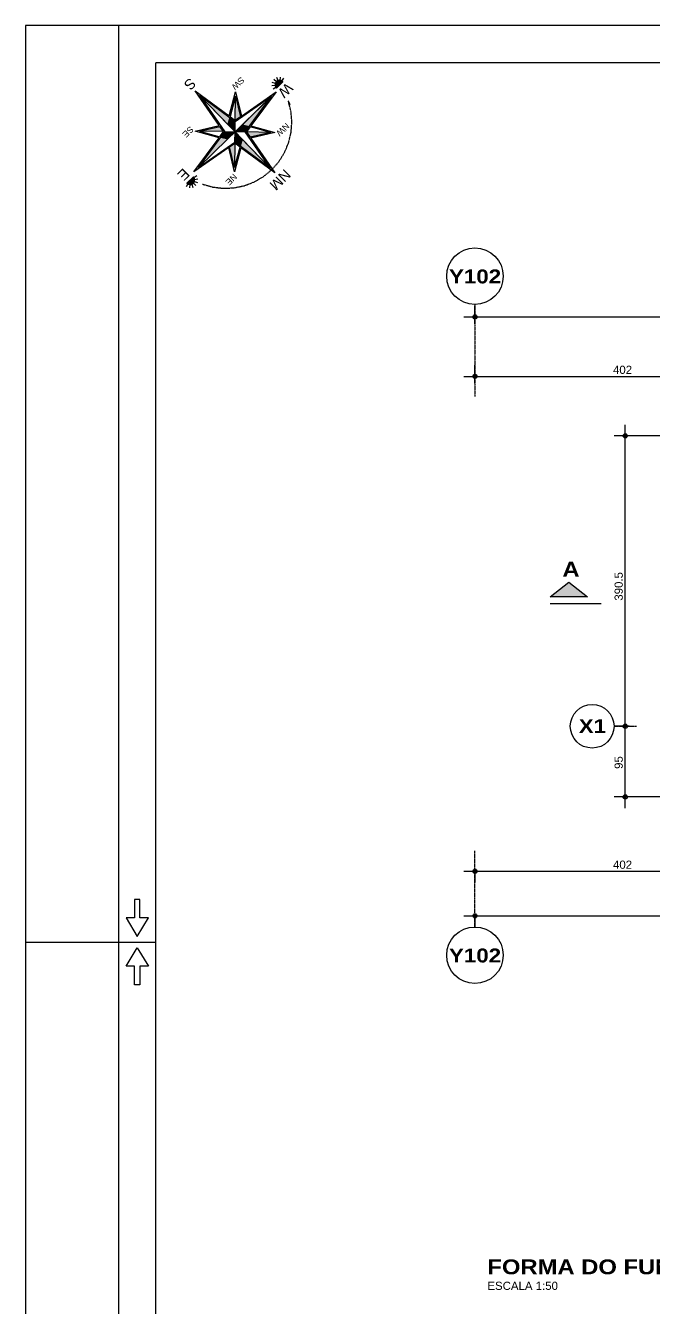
# Model space of a CAD drawing. Extents: x 0 to 5945, y 0 to 4205.
# Drawn here: x 0 to 844, y 2481 to 4205 of the extents above; entities that cross this region are included whole.
import ezdxf

# ---------------------------------------------------------------- set-up
doc = ezdxf.new("R2010")
doc.units = 0
doc.header["$MEASUREMENT"] = 0
doc.linetypes.add('ESTILO_TQS_0001', pattern=[1, 0.7, -0.3])
doc.linetypes.add('ESTILO_TQS_0007', pattern=[2.1, 1.5, -0.2, 0.2, -0.2])
for name, color, linetype in [('MTH-179', 1, 'CONTINUOUS'), ('MTH-224', 4, 'CONTINUOUS'), ('MTH-230', 1, 'CONTINUOUS'), ('MTH-COTAS7', 31, 'CONTINUOUS'), ('MTH-EIXO-214', 4, 'CONTINUOUS'), ('MTH-LINHA-CORTE', 5, 'CONTINUOUS'), ('MTH-MARGEM', 5, 'CONTINUOUS'), ('MTH-SIMB_COTA', 3, 'CONTINUOUS'), ('MTH-SOMBRA21', 150, 'CONTINUOUS'), ('MTH-TXT-NEGRITO', 5, 'CONTINUOUS'), ('MTH-TXT-NOTAS', 3, 'CONTINUOUS')]:
    doc.layers.add(name, color=color, linetype=linetype)
doc.styles.add('TQS_ARIAL', font='arial.ttf')
doc.styles.add('TQS_ARIAL_BLACK', font='ariblk.ttf')

msp = doc.modelspace()

# ---------------------------------------------------------------- linework, layer by layer
at = {"layer": 'MTH-179', "linetype": 'Continuous'}
for p, q in [((5945.00051, 4204.998729), (0.00051, 4204.998729)), ((0.00051, 4204.998729), (0.00051, -0.001759)), ((125.000518, 4204.998729), (125.000518, -0.001759)), ((0.00051, 2972.498241), (175.00051, 2972.498241))]:
    msp.add_line(p, q, dxfattribs=at)
for points in [[(150.00051, 2979.998241), (165.00051, 3004.998241), (153.75051, 3004.998241), (153.75051, 3029.998241), (146.25051, 3029.998241), (146.25051, 3004.998241), (135.00051, 3004.998241), (150.00051, 2979.998241)], [(150.00051, 2964.998241), (165.00051, 2939.998241), (153.75051, 2939.998241), (153.75051, 2914.998241), (146.25051, 2914.998241), (146.25051, 2939.998241), (135.00051, 2939.998241), (150.00051, 2964.998241)]]:
    msp.add_lwpolyline(points, dxfattribs=at)
at = {"layer": 'MTH-224', "linetype": 'Continuous'}
msp.add_line((705.364569, 3427.994081), (773.739569, 3427.994081), dxfattribs=at)
at = {"layer": 'MTH-230', "linetype": 'Continuous'}
for centre, radius in [((604.121366, 3868.01885), 38), ((761.702489, 3262.842325), 29.418879), ((604.121366, 2954.843629), 38)]:
    msp.add_circle(centre, radius, dxfattribs=at)
at = {"layer": 'MTH-COTAS7', "linetype": 'Continuous'}
for p, q in [((335.52934, 4124.491708), (331.02065, 4123.879449)), ((335.770475, 4127.180881), (331.442636, 4128.585502)), ((336.478873, 4121.964223), (332.682334, 4119.456349)), ((337.154518, 4129.499118), (333.864713, 4132.642416)), ((339.407344, 4130.987263), (337.807157, 4135.24667)), ((342.082751, 4131.350572), (342.48912, 4135.882459)), ((344.650844, 4130.517085), (346.983282, 4134.423858)), ((227.914492, 4117.429236), (273.69587, 4083.57169)), ((260.418162, 4070.676916), (227.914492, 4117.429236)), ((330.757557, 4109.957156), (232.374591, 4014.411589)), ((233.793291, 4111.375855), (281.766709, 4075.89719)), ((233.793291, 4111.375855), (267.853256, 4062.385007)), ((329.338858, 4012.992889), (233.793291, 4111.375855)), ((273.69587, 4083.57169), (282.350041, 4115.766347)), ((282.268295, 4110.179235), (274.880486, 4082.69561)), ((281.766709, 4075.89719), (330.757557, 4109.957156)), ((281.791398, 4077.584655), (282.268295, 4110.179235)), ((282.268295, 4110.179235), (288.848879, 4082.491236)), ((282.350041, 4115.766347), (290.058618, 4083.332284)), ((290.058618, 4083.332284), (336.810938, 4115.835954)), ((330.757557, 4109.957156), (295.278892, 4061.983738)), ((336.810938, 4115.835954), (302.953392, 4070.054576)), ((227.984099, 4062.968339), (260.418162, 4070.676916)), ((233.571211, 4062.886593), (261.259211, 4069.467177)), ((266.165791, 4062.409696), (261.259211, 4069.467177)), ((274.880486, 4082.69561), (281.791398, 4077.584655)), ((281.791398, 4077.584655), (288.848879, 4082.491236)), ((302.077312, 4068.869961), (296.966357, 4061.959048)), ((329.560937, 4061.482152), (302.077312, 4068.869961)), ((302.953392, 4070.054576), (335.148049, 4061.400406)), ((226.321211, 4008.53279), (260.178756, 4054.314168)), ((260.178756, 4054.314168), (227.984099, 4062.968339)), ((232.374591, 4014.411589), (267.853256, 4062.385007)), ((266.165791, 4062.409696), (233.571211, 4062.886593)), ((233.571211, 4062.886593), (261.054837, 4055.498784)), ((261.054837, 4055.498784), (266.165791, 4062.409696)), ((329.338858, 4012.992889), (295.278892, 4061.983738)), ((329.560937, 4061.482152), (296.966357, 4061.959048)), ((296.966357, 4061.959048), (301.872938, 4054.901568)), ((329.560937, 4061.482152), (301.872938, 4054.901568)), ((335.148049, 4061.400406), (302.713986, 4053.691829)), ((302.713986, 4053.691829), (335.217656, 4006.939509)), ((273.073531, 4041.03646), (226.321211, 4008.53279)), ((232.374591, 4014.411589), (281.36544, 4048.471554)), ((280.782108, 4008.602397), (273.073531, 4041.03646)), ((281.34075, 4046.784089), (274.28327, 4041.877509)), ((280.863854, 4014.189509), (274.28327, 4041.877509)), ((289.436278, 4040.797054), (280.782108, 4008.602397)), ((281.34075, 4046.784089), (280.863854, 4014.189509)), ((280.863854, 4014.189509), (288.251663, 4041.673135)), ((288.251663, 4041.673135), (281.34075, 4046.784089)), ((329.338858, 4012.992889), (281.36544, 4048.471554)), ((335.217656, 4006.939509), (289.436278, 4040.797054)), ((226.219093, 4000.763218), (230.015632, 4003.271092)), ((218.047122, 3992.210356), (215.714684, 3988.303583)), ((220.615215, 3991.376869), (220.208846, 3986.844982)), ((223.290622, 3991.740178), (224.890809, 3987.480771)), ((225.543448, 3993.228323), (228.833253, 3990.085025)), ((226.927491, 3995.546559), (231.25533, 3994.141939)), ((227.168626, 3998.235733), (231.677316, 3998.847992)), ((237.861216, 3991.839203), (237.868074, 3991.845248)), ((604.121366, 3803.940295), (604.121366, 3828.342356)), ((589.121366, 3813.342356), (2321.121366, 3813.342356)), ((604.121366, 3723.940295), (604.121366, 3748.342356)), ((589.121366, 3733.342356), (1021.121368, 3733.342356)), ((806.121367, 3247.842325), (806.121367, 3668.342319)), ((996.121368, 3653.342319), (791.121367, 3653.342319)), ((806.121367, 3152.843629), (806.121367, 3277.842325)), ((811.312036, 3262.842325), (791.121367, 3262.842325)), ((811.312036, 3262.842325), (791.121367, 3262.842325)), ((993.175769, 3167.843629), (791.121367, 3167.843629)), ((589.121366, 3067.843629), (1021.121367, 3067.843629)), ((604.121366, 3066.080056), (604.121366, 3052.843629)), ((589.121366, 3007.843629), (2321.121366, 3007.843629)), ((604.121366, 3008.0217), (604.121366, 2992.843629))]:
    msp.add_line(p, q, dxfattribs=at)
for points in [[(345.893072, 4129.534686), (344.919201, 4130.347186), (343.797683, 4130.939452), (342.577534, 4131.285598), (341.312081, 4131.370498), (340.056629, 4131.190439), (338.866048, 4130.753292), (337.792372, 4130.078162), (336.882525, 4129.194556), (336.176274, 4128.14109), (335.704483, 4126.963808), (335.487773, 4125.714161), (335.535614, 4124.446765), (335.845917, 4123.217012), (336.405119, 4122.078647), (337.18878, 4121.081423), (337.18878, 4121.081423), (345.893072, 4129.534686)], [(274.498009, 4081.272746), (272.011518, 4072.022669), (233.793291, 4111.375855), (274.498009, 4081.272746)], [(274.498009, 4081.272746), (272.011518, 4072.022669), (233.793291, 4111.375855), (274.498009, 4081.272746)], [(281.791398, 4077.584655), (282.268295, 4110.179235), (288.848879, 4082.491236), (281.791398, 4077.584655)], [(282.268295, 4110.179235), (288.848879, 4082.491236), (281.791398, 4077.584655), (282.268295, 4110.179235)], [(291.404371, 4071.738929), (300.654448, 4069.252437), (330.757557, 4109.957156), (291.404371, 4071.738929)], [(291.404371, 4071.738929), (300.654448, 4069.252437), (330.757557, 4109.957156), (291.404371, 4071.738929)], [(266.165791, 4062.409696), (233.571211, 4062.886593), (261.259211, 4069.467177), (266.165791, 4062.409696)], [(233.571211, 4062.886593), (261.259211, 4069.467177), (266.165791, 4062.409696), (233.571211, 4062.886593)], [(281.566074, 4062.184372), (281.766709, 4075.89719), (274.498009, 4081.272746), (272.011518, 4072.022669), (281.566074, 4062.184372)], [(281.566074, 4062.184372), (281.766709, 4075.89719), (274.498009, 4081.272746), (272.011518, 4072.022669), (281.566074, 4062.184372)], [(291.404371, 4071.738929), (300.654448, 4069.252437), (295.278892, 4061.983738), (281.566074, 4062.184372), (291.404371, 4071.738929)], [(291.404371, 4071.738929), (300.654448, 4069.252437), (295.278892, 4061.983738), (281.566074, 4062.184372), (291.404371, 4071.738929)], [(262.477701, 4055.116307), (271.727778, 4052.629816), (232.374591, 4014.411589), (262.477701, 4055.116307)], [(262.477701, 4055.116307), (271.727778, 4052.629816), (232.374591, 4014.411589), (262.477701, 4055.116307)], [(281.566074, 4062.184372), (271.727778, 4052.629816), (262.477701, 4055.116307), (267.853256, 4062.385007), (281.566074, 4062.184372)], [(281.566074, 4062.184372), (271.727778, 4052.629816), (262.477701, 4055.116307), (267.853256, 4062.385007), (281.566074, 4062.184372)], [(291.120631, 4052.346076), (288.634139, 4043.095999), (281.36544, 4048.471554), (281.566074, 4062.184372), (291.120631, 4052.346076)], [(291.120631, 4052.346076), (288.634139, 4043.095999), (281.36544, 4048.471554), (281.566074, 4062.184372), (291.120631, 4052.346076)], [(291.120631, 4052.346076), (329.338858, 4012.992889), (288.634139, 4043.095999), (291.120631, 4052.346076)], [(291.120631, 4052.346076), (329.338858, 4012.992889), (288.634139, 4043.095999), (291.120631, 4052.346076)], [(296.966357, 4061.959048), (301.872938, 4054.901568), (329.560937, 4061.482152), (296.966357, 4061.959048)], [(296.966357, 4061.959048), (301.872938, 4054.901568), (329.560937, 4061.482152), (296.966357, 4061.959048)], [(280.863854, 4014.189509), (274.28327, 4041.877509), (281.34075, 4046.784089), (280.863854, 4014.189509)], [(281.34075, 4046.784089), (280.863854, 4014.189509), (274.28327, 4041.877509), (281.34075, 4046.784089)], [(225.509186, 4001.646018), (216.804894, 3993.192755), (217.778765, 3992.380255), (218.900283, 3991.787989), (220.120432, 3991.441843), (221.385885, 3991.356943), (222.641337, 3991.537002), (223.831918, 3991.974149), (224.905594, 3992.649279), (225.815441, 3993.532885), (226.521692, 3994.586351), (226.993483, 3995.763633), (227.210193, 3997.01328), (227.162352, 3998.280676), (226.852049, 3999.510429), (226.292847, 4000.648794), (225.509186, 4001.646018)]]:
    msp.add_lwpolyline(points, dxfattribs=at)
at = {"layer": 'MTH-COTAS7', "linetype": 'ESTILO_TQS_0001'}
for points in [[(237.864645, 3991.842226), (251.640058, 3987.901657), (265.86976, 3986.226639), (280.183669, 3986.860736), (294.209517, 3989.787455), (307.582524, 3994.93068), (319.954892, 4002.156647), (331.004844, 4011.277428), (340.444999, 4022.055812), (348.02984, 4034.211481), (353.562105, 4047.428293), (356.897912, 4061.362513), (357.950506, 4075.651744), (356.69251, 4089.924359), (353.156643, 4103.809161)], [(353.899934, 4098.297673), (355.647265, 4098.836659), (353.156643, 4103.809161), (353.899934, 4098.297673)]]:
    msp.add_lwpolyline(points, dxfattribs=at)
at = {"layer": 'MTH-COTAS7', "linetype": 'Continuous'}
for centre, start, end in [((341.540926, 4125.308054), 44.161775, 224.161775), ((221.15704, 3997.419387), 224.161775, 44.161775)]:
    msp.add_arc(centre, 6.066761, start, end, dxfattribs=at)
for points in [[(345.893072, 4129.534686), (335.704483, 4126.963808), (335.487773, 4125.714161)], [(345.893072, 4129.534686), (335.487773, 4125.714161), (335.535614, 4124.446765)], [(345.893072, 4129.534686), (335.535614, 4124.446765), (335.845917, 4123.217012)], [(345.893072, 4129.534686), (336.176274, 4128.14109), (335.704483, 4126.963808)], [(345.893072, 4129.534686), (335.845917, 4123.217012), (336.405119, 4122.078647)], [(345.893072, 4129.534686), (336.882525, 4129.194556), (336.176274, 4128.14109)], [(345.893072, 4129.534686), (336.405119, 4122.078647), (337.18878, 4121.081423)], [(345.893072, 4129.534686), (337.792372, 4130.078162), (336.882525, 4129.194556)], [(345.893072, 4129.534686), (337.18878, 4121.081423), (337.18878, 4121.081423)], [(345.893072, 4129.534686), (337.18878, 4121.081423), (345.893072, 4129.534686)], [(345.893072, 4129.534686), (338.866048, 4130.753292), (337.792372, 4130.078162)], [(345.893072, 4129.534686), (340.056629, 4131.190439), (338.866048, 4130.753292)], [(345.893072, 4129.534686), (341.312081, 4131.370498), (340.056629, 4131.190439)], [(345.893072, 4129.534686), (342.577534, 4131.285598), (341.312081, 4131.370498)], [(345.893072, 4129.534686), (343.797683, 4130.939452), (342.577534, 4131.285598)], [(345.893072, 4129.534686), (344.919201, 4130.347186), (343.797683, 4130.939452)], [(274.498009, 4081.272746), (272.011518, 4072.022669), (233.793291, 4111.375855)], [(274.498009, 4081.272746), (233.793291, 4111.375855), (274.498009, 4081.272746)], [(282.268295, 4110.179235), (288.848879, 4082.491236), (281.791398, 4077.584655)], [(282.268295, 4110.179235), (281.791398, 4077.584655), (282.268295, 4110.179235)], [(291.404371, 4071.738929), (300.654448, 4069.252437), (330.757557, 4109.957156)], [(291.404371, 4071.738929), (330.757557, 4109.957156), (291.404371, 4071.738929)], [(233.571211, 4062.886593), (261.259211, 4069.467177), (266.165791, 4062.409696)], [(281.566074, 4062.184372), (274.498009, 4081.272746), (272.011518, 4072.022669)], [(281.566074, 4062.184372), (272.011518, 4072.022669), (281.566074, 4062.184372)], [(281.566074, 4062.184372), (281.766709, 4075.89719), (274.498009, 4081.272746)], [(291.404371, 4071.738929), (295.278892, 4061.983738), (281.566074, 4062.184372)], [(291.404371, 4071.738929), (281.566074, 4062.184372), (291.404371, 4071.738929)], [(291.404371, 4071.738929), (300.654448, 4069.252437), (295.278892, 4061.983738)], [(262.477701, 4055.116307), (271.727778, 4052.629816), (232.374591, 4014.411589)], [(262.477701, 4055.116307), (232.374591, 4014.411589), (262.477701, 4055.116307)], [(233.571211, 4062.886593), (266.165791, 4062.409696), (233.571211, 4062.886593)], [(281.566074, 4062.184372), (262.477701, 4055.116307), (267.853256, 4062.385007)], [(281.566074, 4062.184372), (271.727778, 4052.629816), (262.477701, 4055.116307)], [(281.566074, 4062.184372), (267.853256, 4062.385007), (281.566074, 4062.184372)], [(291.120631, 4052.346076), (281.36544, 4048.471554), (281.566074, 4062.184372)], [(291.120631, 4052.346076), (288.634139, 4043.095999), (281.36544, 4048.471554)], [(291.120631, 4052.346076), (281.566074, 4062.184372), (291.120631, 4052.346076)], [(291.120631, 4052.346076), (329.338858, 4012.992889), (288.634139, 4043.095999)], [(291.120631, 4052.346076), (288.634139, 4043.095999), (291.120631, 4052.346076)], [(296.966357, 4061.959048), (301.872938, 4054.901568), (329.560937, 4061.482152)], [(296.966357, 4061.959048), (329.560937, 4061.482152), (296.966357, 4061.959048)], [(280.863854, 4014.189509), (274.28327, 4041.877509), (281.34075, 4046.784089)], [(280.863854, 4014.189509), (281.34075, 4046.784089), (280.863854, 4014.189509)], [(225.509186, 4001.646018), (216.804894, 3993.192755), (217.778765, 3992.380255)], [(225.509186, 4001.646018), (217.778765, 3992.380255), (218.900283, 3991.787989)], [(225.509186, 4001.646018), (218.900283, 3991.787989), (220.120432, 3991.441843)], [(225.509186, 4001.646018), (220.120432, 3991.441843), (221.385885, 3991.356943)], [(225.509186, 4001.646018), (221.385885, 3991.356943), (222.641337, 3991.537002)], [(225.509186, 4001.646018), (222.641337, 3991.537002), (223.831918, 3991.974149)], [(225.509186, 4001.646018), (223.831918, 3991.974149), (224.905594, 3992.649279)], [(225.509186, 4001.646018), (224.905594, 3992.649279), (225.815441, 3993.532885)], [(225.509186, 4001.646018), (225.815441, 3993.532885), (226.521692, 3994.586351)], [(225.509186, 4001.646018), (226.521692, 3994.586351), (226.993483, 3995.763633)], [(225.509186, 4001.646018), (226.993483, 3995.763633), (227.210193, 3997.01328)], [(225.509186, 4001.646018), (227.210193, 3997.01328), (227.162352, 3998.280676)], [(225.509186, 4001.646018), (227.162352, 3998.280676), (226.852049, 3999.510429)], [(225.509186, 4001.646018), (226.852049, 3999.510429), (226.292847, 4000.648794)], [(225.509186, 4001.646018), (226.292847, 4000.648794), (225.509186, 4001.646018)]]:
    msp.add_solid(points, dxfattribs=at)
at = {"layer": 'MTH-COTAS7', "linetype": 'ESTILO_TQS_0001'}
for points in [[(353.899934, 4098.297673), (355.647265, 4098.836659), (353.156643, 4103.809161)], [(353.899934, 4098.297673), (353.156643, 4103.809161), (353.899934, 4098.297673)]]:
    msp.add_solid(points, dxfattribs=at)
at = {"layer": 'MTH-EIXO-214', "linetype": 'ESTILO_TQS_0007'}
for p, q in [((604.121366, 3830.01885), (604.121366, 3706.156862)), ((791.121367, 3262.842325), (821.312036, 3262.842325)), ((604.121366, 2992.843629), (604.121366, 3095.457312))]:
    msp.add_line(p, q, dxfattribs=at)
at = {"layer": 'MTH-LINHA-CORTE', "linetype": 'Continuous'}
msp.add_lwpolyline([(755.364569, 3436.744081), (705.364569, 3436.744081), (730.364569, 3456.744081), (755.364569, 3436.744081)], dxfattribs=at)
at = {"layer": 'MTH-MARGEM', "linetype": 'Continuous'}
for p in [(5895.00051, 4154.998729), (175.00051, 49.998195)]:
    msp.add_line(p, (175.00051, 4154.998729), dxfattribs=at)
at = {"layer": 'MTH-SIMB_COTA', "linetype": 'Continuous'}
for centre, radius in [((604.121366, 3813.342356), 2.8), ((604.121366, 3813.342356), 1.4), ((604.121366, 3733.342356), 2.8), ((604.121366, 3733.342356), 1.4), ((806.121367, 3653.342319), 2.8), ((806.121367, 3653.342319), 1.4), ((806.121367, 3262.842325), 2.8), ((806.121367, 3262.842325), 2.8), ((806.121367, 3262.842325), 1.4), ((806.121367, 3262.842325), 1.4), ((806.121367, 3167.843629), 2.8), ((806.121367, 3167.843629), 1.4), ((604.121366, 3067.843629), 2.8), ((604.121366, 3067.843629), 1.4), ((604.121366, 3007.843629), 2.8), ((604.121366, 3007.843629), 1.4)]:
    msp.add_circle(centre, radius, dxfattribs=at)
at = {"layer": 'MTH-SOMBRA21', "linetype": 'Continuous'}
for points in [[(755.364569, 3436.744081), (705.364569, 3436.744081), (730.364569, 3456.744081)], [(755.364569, 3436.744081), (730.364569, 3456.744081), (755.364569, 3436.744081)]]:
    msp.add_solid(points, dxfattribs=at)

# ---------------------------------------------------------------- texts
at = {"layer": 'MTH-COTAS7', "linetype": 'Continuous', "style": 'TQS_ARIAL'}
for s, height, rotation, p in [('S', 13.714286, -135.838244, (220.797239, 4135.690229)), ('SW', 8.228571, -135.838244, (289.327738, 4136.673)), ('W', 13.714286, -135.838244, (351.212199, 4129.220674)), ('SE', 8.228571, -135.838244, (221.024054, 4070.339218)), ('NW', 8.228571, -135.838244, (349.766934, 4074.894152)), ('E', 13.714286, -135.838244, (212.18043, 4014.119312)), ('NE', 8.228571, -135.838244, (279.351234, 4006.509266)), ('NM', 13.714286, -135.838244, (348.181432, 4012.980439)), ('390.5', 11, 90, (802.821367, 3431.692322)), ('95', 11, 90, (802.821367, 3205.442977))]:
    msp.add_text(s, height=height, rotation=rotation, dxfattribs=at).set_placement(p)
for p in [(789.721367, 3736.642356), (789.721367, 3071.143629)]:
    msp.add_text('402', height=11, dxfattribs=at).set_placement(p)
at = {"layer": 'MTH-TXT-NEGRITO', "linetype": 'Continuous', "style": 'TQS_ARIAL_BLACK'}
for s, height, p in [('Y102', 18.75, (569.243967, 3858.321329)), ('A', 20, (721.677069, 3463.93555)), ('X1', 18.75, (743.689228, 3253.536993)), ('Y102', 18.75, (569.243967, 2945.146108)), ('FORMA DO FUNDO DO RESERVATÓRIO SUPERIOR / COBERTURA DO POÇO DO ELEVADOR', 20, (620.879358, 2525.822908))]:
    msp.add_text(s, height=height, dxfattribs=at).set_placement(p)
at = {"layer": 'MTH-TXT-NOTAS', "linetype": 'Continuous', "style": 'TQS_ARIAL'}
msp.add_text('ESCALA 1:50', height=11, dxfattribs=at).set_placement((620.879358, 2504.822908))

doc.saveas('drawing.dxf')
